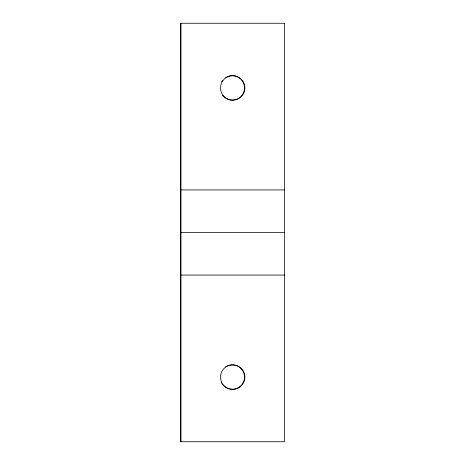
<?xml version="1.0" encoding="UTF-8"?>
<svg xmlns="http://www.w3.org/2000/svg" width="465" height="465" viewBox="0 0 465 465"><rect width="100%" height="100%" fill="white"/><g stroke="black" fill="none" stroke-linecap="round" stroke-linejoin="round"><path stroke-width="0.7" d="M180.978 189.941L284.429 189.941M180.978 232.5L284.429 232.5M180.978 275.059L284.429 275.059M180.978 23.25L180.978 441.75M227.216 365.978A12.218 12.218 0 0 1 244.433 375.691A12.218 12.218 0 0 1 229.879 389.066M229.251 388.926A12.218 12.218 0 0 1 222.485 384.369M221.776 383.305A12.218 12.218 0 0 1 221.183 382.172M225.537 366.908A12.218 12.218 0 0 1 226.641 366.257M227.228 76.789A12.218 12.218 0 0 1 244.503 88.443A12.218 12.218 0 0 1 226.281 98.545M225.728 98.214A12.218 12.218 0 0 1 222.473 95.174M221.66 81.892A12.218 12.218 0 0 1 222.735 80.3M225.554 77.719A12.218 12.218 0 0 1 226.658 77.068M284.429 23.25L180.571 23.25L180.571 441.75L284.429 441.75L284.429 23.25M225.014 97.406A12.218 12.218 0 0 0 244.77 89.821A12.218 12.218 0 0 0 228.327 76.504A12.218 12.218 0 0 0 225.014 97.406M226.595 387.671A12.218 12.218 0 0 0 244.921 377.092A12.218 12.218 0 0 0 226.595 366.507A12.218 12.218 0 0 0 226.595 387.671"/></g></svg>
